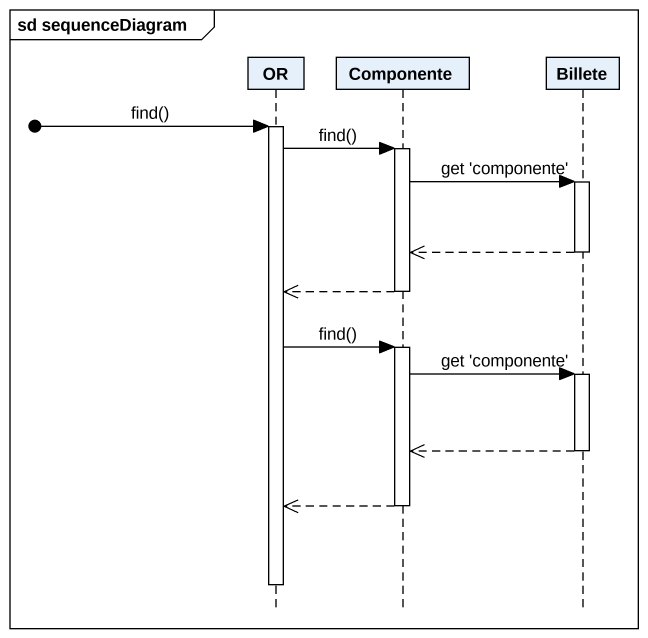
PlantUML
@startuml
mainframe sd sequenceDiagram
hide footbox
participant OR
participant Componente
participant Billete

[o-> OR : find()
activate OR
OR -> Componente : find()
activate Componente
Componente -> Billete : get 'componente'
activate Billete
Billete -->> Componente
deactivate Billete
Componente -->> OR
deactivate Componente
OR -> Componente : find()
activate Componente
Componente -> Billete : get 'componente'
activate Billete
Billete -->> Componente
deactivate Billete
Componente -->> OR
deactivate Componente
deactivate OR
@enduml
